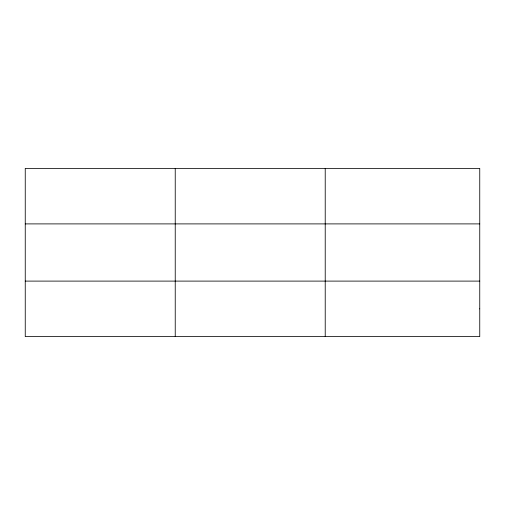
<?xml version="1.0" encoding="UTF-8"?>
<svg xmlns="http://www.w3.org/2000/svg" width="505" height="505" viewBox="0 0 505 505"><rect width="100%" height="100%" fill="white"/><g stroke="black" fill="none" stroke-linecap="round" stroke-linejoin="round"><path stroke-width="0.76" d="M175.235 168.386L175.235 336.614M325.22 168.386L325.22 336.614M25.25 223.898L479.75 223.898M25.25 281.102L479.75 281.102M479.75 308.858L479.75 336.614L25.25 336.614L25.25 168.386L479.75 168.386L479.75 308.858"/></g></svg>
